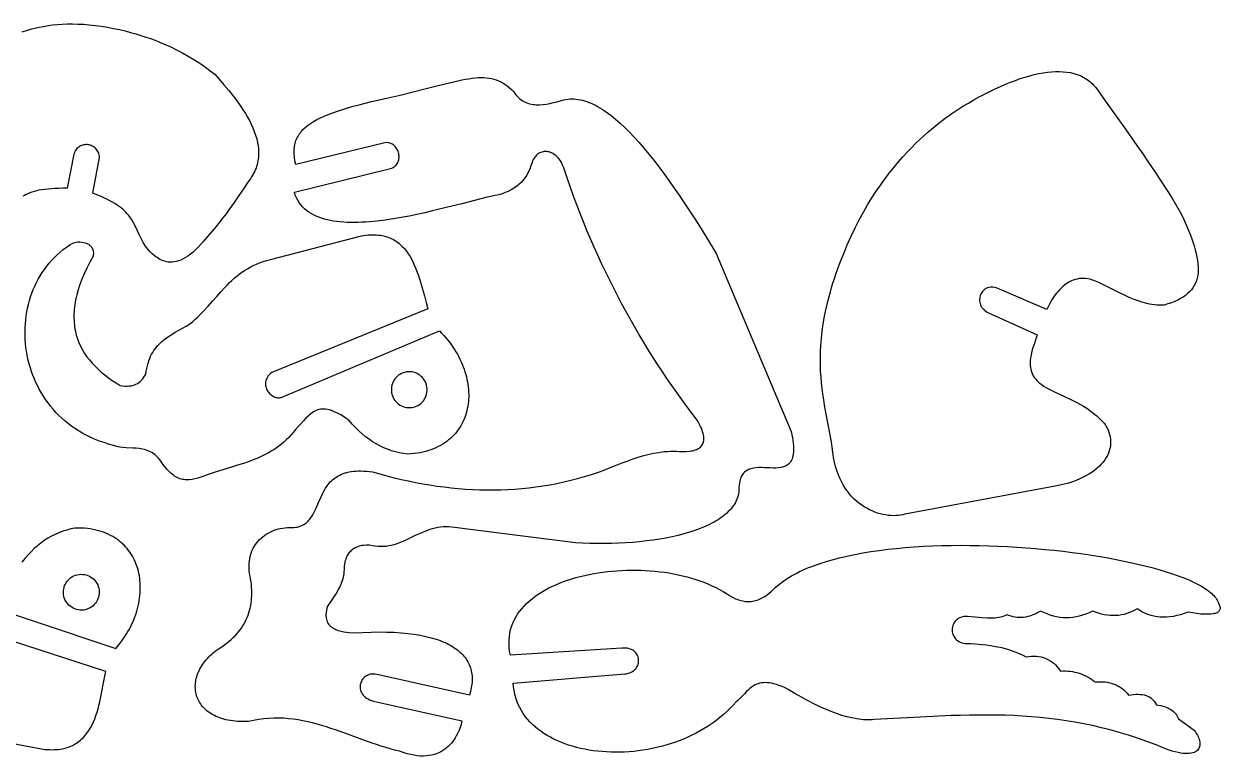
# Model space of a CAD drawing. Extents: x 0 to 1021, y 0 to 380.
# Drawn here: x 708.7 to 996.2, y 199.1 to 375 of the extents above; entities that cross this region are included whole.
import ezdxf

# ---------------------------------------------------------------- set-up
doc = ezdxf.new("R2010")
doc.units = 0
doc.layers.add('Layer_1', color=1, linetype='CONTINUOUS')

msp = doc.modelspace()

# ---------------------------------------------------------------- linework, layer by layer
at = {"layer": 'Layer_1'}
for points in [[(708.3, 373.12), (709.28, 373.43), (710.28, 373.73), (711.3, 373.99), (712.34, 374.23), (713.4, 374.44), (714.48, 374.62), (715.59, 374.77), (716.74, 374.89), (717.91, 374.97), (719.12, 375.02), (720.37, 375.03), (721.66, 375), (722.99, 374.93), (724.37, 374.82), (725.8, 374.67), (727.27, 374.48), (728.81, 374.24), (730.26, 373.96), (731.66, 373.65), (733.01, 373.33), (734.32, 372.99), (735.59, 372.64), (736.81, 372.27), (737.99, 371.88), (739.12, 371.49), (740.21, 371.09), (741.26, 370.68), (742.27, 370.26), (743.23, 369.84), (744.16, 369.41), (745.04, 368.99), (745.88, 368.56), (746.69, 368.14), (748.18, 367.3), (749.52, 366.49), (750.71, 365.72), (751.75, 365.01), (752.66, 364.36), (753.43, 363.79), (754.58, 362.94), (755.64, 361.74), (756.78, 360.43), (757.96, 359.03), (759.14, 357.54), (759.73, 356.76), (760.3, 355.97), (760.86, 355.16), (761.41, 354.34), (761.93, 353.51), (762.43, 352.66), (762.9, 351.8), (763.33, 350.94), (763.73, 350.06), (764.08, 349.18), (764.39, 348.3), (764.65, 347.41), (764.86, 346.52), (765.01, 345.63), (765.06, 345.19), (765.1, 344.74), (765.12, 344.3), (765.12, 343.86), (765.11, 343.42), (765.08, 342.97), (765.03, 342.53), (764.96, 342.1), (764.87, 341.66), (764.77, 341.23), (764.64, 340.79), (764.49, 340.36), (764.32, 339.94), (764.13, 339.51), (763.91, 339.09), (763.68, 338.67), (763.42, 338.25), (763.13, 337.84), (762.83, 337.43), (762.49, 337.02), (761.45, 335.41), (760.38, 333.79), (759.24, 332.11), (757.98, 330.34), (757.29, 329.41), (756.54, 328.44), (755.74, 327.42), (754.88, 326.36), (753.94, 325.23), (752.93, 324.05), (751.83, 322.8), (750.65, 321.49), (749.99, 320.81), (749.35, 320.21), (748.72, 319.69), (748.11, 319.24), (747.52, 318.86), (746.95, 318.54), (746.39, 318.28), (745.85, 318.08), (745.32, 317.93), (744.82, 317.83), (744.33, 317.78), (743.86, 317.78), (743.4, 317.81), (742.96, 317.88), (742.54, 317.98), (742.14, 318.11), (741.75, 318.27), (741.38, 318.45), (741.03, 318.65), (740.7, 318.86), (740.38, 319.09), (740.08, 319.32), (739.54, 319.81), (739.06, 320.28), (738.66, 320.72), (738.06, 321.39), (737.39, 322.53), (736.83, 323.59), (736.34, 324.58), (735.89, 325.5), (735.48, 326.37), (735.05, 327.19), (734.61, 327.97), (734.37, 328.35), (734.11, 328.71), (733.83, 329.08), (733.54, 329.43), (733.21, 329.78), (732.86, 330.13), (732.47, 330.48), (732.05, 330.82), (731.6, 331.16), (731.1, 331.51), (730.56, 331.85), (729.97, 332.2), (729.32, 332.54), (728.63, 332.9), (727.88, 333.25), (727.07, 333.62), (726.19, 333.99), (725.25, 334.36), (726.85, 342.9), (726.83, 343.24), (726.77, 343.55), (726.7, 343.85), (726.6, 344.13), (726.47, 344.39), (726.33, 344.63), (726.17, 344.86), (725.99, 345.06), (725.79, 345.25), (725.58, 345.42), (725.36, 345.56), (725.13, 345.69), (724.88, 345.8), (724.63, 345.88), (724.38, 345.95), (724.12, 345.99), (723.86, 346.02), (723.59, 346.02), (723.33, 346), (723.07, 345.96), (722.81, 345.9), (722.56, 345.82), (722.32, 345.71), (722.08, 345.58), (721.86, 345.43), (721.64, 345.26), (721.44, 345.06), (721.26, 344.84), (721.09, 344.59), (720.94, 344.32), (720.81, 344.03), (720.71, 343.71), (720.71, 343.71), (719.06, 335.52), (718.03, 335.52), (717.06, 335.51), (716.15, 335.47), (715.29, 335.42), (714.48, 335.35), (713.73, 335.26), (713.02, 335.16), (712.35, 335.04), (711.74, 334.9), (711.16, 334.75), (710.62, 334.59), (710.12, 334.42), (709.66, 334.23), (709.23, 334.03), (708.83, 333.82), (708.46, 333.6)], [(691.65, 238), (730.76, 224.93), (731.24, 225.5), (731.7, 226.07), (732.14, 226.64), (732.56, 227.23), (732.96, 227.82), (733.34, 228.42), (733.7, 229.02), (734.04, 229.62), (734.36, 230.23), (734.65, 230.84), (734.93, 231.46), (735.18, 232.08), (735.42, 232.69), (735.64, 233.31), (735.83, 233.93), (736, 234.55), (736.16, 235.17), (736.29, 235.79), (736.41, 236.41), (736.5, 237.02), (736.57, 237.64), (736.63, 238.25), (736.66, 238.85), (736.67, 239.45), (736.67, 240.05), (736.64, 240.64), (736.59, 241.23), (736.53, 241.8), (736.44, 242.38), (736.33, 242.94), (736.2, 243.5), (736.06, 244.05), (735.89, 244.58), (735.7, 245.11), (735.5, 245.63), (735.27, 246.14), (735.02, 246.64), (734.76, 247.12), (734.47, 247.6), (734.17, 248.06), (733.84, 248.51), (733.5, 248.94), (733.13, 249.36), (732.75, 249.76), (732.34, 250.15), (731.92, 250.52), (731.48, 250.88), (731.01, 251.22), (730.53, 251.54), (730.03, 251.84), (729.51, 252.12), (728.97, 252.39), (728.41, 252.63), (727.83, 252.86), (727.23, 253.06), (726.61, 253.25), (725.97, 253.41), (725.31, 253.54), (724.64, 253.66), (723.94, 253.75), (723.23, 253.82), (722.49, 253.86), (721.74, 253.88), (720.96, 253.87), (719.97, 253.67), (719, 253.41), (718.04, 253.11), (717.11, 252.76), (716.2, 252.36), (715.31, 251.91), (714.44, 251.41), (713.59, 250.86), (712.76, 250.27), (711.95, 249.63), (711.16, 248.93), (710.4, 248.19), (709.65, 247.4), (708.92, 246.56), (708.22, 245.67)], [(691.52, 204.79), (713.83, 200.7), (714.39, 200.66), (714.94, 200.63), (715.48, 200.62), (715.99, 200.63), (716.49, 200.66), (716.98, 200.7), (717.45, 200.76), (717.9, 200.84), (718.34, 200.93), (718.77, 201.04), (719.18, 201.16), (719.57, 201.3), (719.96, 201.45), (720.33, 201.62), (720.69, 201.8), (721.03, 202), (721.36, 202.2), (721.68, 202.42), (721.99, 202.65), (722.29, 202.9), (722.57, 203.15), (722.85, 203.42), (723.37, 203.98), (723.84, 204.58), (724.28, 205.22), (724.69, 205.89), (725.06, 206.59), (725.4, 207.32), (725.71, 208.07), (725.99, 208.84), (726.26, 209.64), (726.5, 210.44), (726.72, 211.26), (726.92, 212.09), (727.11, 212.92), (727.46, 214.59), (727.78, 216.25), (728.09, 217.87), (728.41, 219.43), (689.84, 231.87)]]:
    msp.add_lwpolyline(points, dxfattribs=at)
for points in [[(940.6, 305.61), (952.27, 300.29), (952.04, 299.56), (951.79, 298.8), (951.52, 298), (951.26, 297.18), (951.02, 296.35), (950.82, 295.5), (950.74, 295.07), (950.67, 294.65), (950.63, 294.22), (950.6, 293.79), (950.59, 293.36), (950.61, 292.94), (950.66, 292.52), (950.73, 292.1), (950.83, 291.69), (950.97, 291.28), (951.14, 290.87), (951.34, 290.48), (951.58, 290.08), (951.87, 289.7), (952.19, 289.33), (952.57, 288.96), (952.98, 288.6), (953.45, 288.26), (953.97, 287.92), (954.54, 287.6), (955.68, 287), (956.75, 286.47), (958.67, 285.56), (960.38, 284.78), (961.17, 284.4), (961.94, 284.01), (962.7, 283.6), (963.45, 283.16), (964.2, 282.67), (964.97, 282.13), (965.76, 281.51), (966.58, 280.82), (967.45, 280.02), (968.37, 279.12), (968.73, 278.59), (969.04, 278.05), (969.31, 277.5), (969.53, 276.94), (969.7, 276.38), (969.83, 275.82), (969.91, 275.25), (969.94, 274.69), (969.93, 274.12), (969.87, 273.56), (969.76, 273), (969.61, 272.44), (969.41, 271.89), (969.16, 271.34), (968.87, 270.8), (968.53, 270.27), (968.14, 269.75), (967.7, 269.24), (967.22, 268.75), (966.69, 268.26), (966.11, 267.79), (965.49, 267.34), (964.82, 266.9), (964.1, 266.48), (963.33, 266.08), (962.51, 265.7), (961.65, 265.34), (960.74, 265.01), (959.78, 264.69), (958.78, 264.41), (957.72, 264.15), (956.62, 263.91), (920.47, 257.21), (919.96, 257.08), (919.42, 256.97), (918.87, 256.9), (918.29, 256.86), (917.69, 256.85), (917.08, 256.87), (916.46, 256.93), (915.83, 257.02), (915.19, 257.14), (914.54, 257.3), (913.89, 257.49), (913.24, 257.72), (912.59, 257.99), (911.94, 258.29), (911.3, 258.63), (910.67, 259.01), (910.04, 259.43), (909.43, 259.88), (908.83, 260.38), (908.24, 260.92), (907.68, 261.5), (907.13, 262.12), (906.61, 262.79), (906.12, 263.5), (905.65, 264.25), (905.21, 265.05), (904.81, 265.9), (904.43, 266.79), (904.1, 267.72), (903.8, 268.71), (903.55, 269.74), (903.33, 270.82), (903.18, 272.09), (903, 273.35), (902.8, 274.6), (902.59, 275.84), (902.12, 278.34), (901.64, 280.85), (901.18, 283.41), (900.96, 284.72), (900.76, 286.04), (900.59, 287.39), (900.43, 288.77), (900.31, 290.18), (900.22, 291.62), (900.16, 293.1), (900.15, 294.62), (900.18, 296.19), (900.26, 297.8), (900.4, 299.45), (900.59, 301.17), (900.84, 302.94), (901.16, 304.76), (901.55, 306.66), (902.02, 308.61), (902.56, 310.64), (902.86, 311.68), (903.19, 312.73), (903.53, 313.81), (903.9, 314.91), (904.29, 316.02), (904.7, 317.16), (905.14, 318.32), (905.6, 319.49), (906.08, 320.69), (906.59, 321.91), (907.53, 323.99), (908.5, 326), (909.48, 327.92), (910.49, 329.77), (911.52, 331.53), (912.56, 333.23), (913.61, 334.85), (914.67, 336.39), (915.74, 337.87), (916.8, 339.27), (917.87, 340.61), (918.93, 341.88), (919.98, 343.08), (921.02, 344.22), (922.05, 345.29), (923.06, 346.31), (924.06, 347.26), (925.03, 348.15), (925.97, 348.99), (926.88, 349.77), (927.76, 350.49), (928.6, 351.17), (929.41, 351.79), (930.17, 352.35), (931.56, 353.34), (932.74, 354.15), (934.39, 355.24), (935.73, 356.02), (937.05, 356.78), (938.36, 357.49), (939.65, 358.18), (940.93, 358.82), (942.19, 359.43), (943.43, 360), (944.66, 360.53), (945.86, 361.02), (947.05, 361.47), (948.21, 361.88), (949.36, 362.24), (950.48, 362.57), (951.58, 362.85), (952.65, 363.09), (953.7, 363.28), (954.72, 363.43), (955.71, 363.53), (956.68, 363.59), (957.62, 363.59), (958.53, 363.55), (959.41, 363.46), (960.26, 363.33), (961.07, 363.14), (961.86, 362.9), (962.24, 362.76), (962.61, 362.6), (962.97, 362.44), (963.32, 362.26), (963.67, 362.07), (964, 361.86), (964.33, 361.64), (964.65, 361.41), (964.95, 361.16), (965.25, 360.9), (965.54, 360.63), (965.82, 360.34), (966.09, 360.04), (966.35, 359.72), (968.44, 356.78), (970.85, 353.43), (973.48, 349.76), (976.25, 345.85), (977.66, 343.82), (979.07, 341.76), (980.48, 339.67), (981.86, 337.57), (983.21, 335.46), (984.53, 333.36), (985.79, 331.28), (986.99, 329.22), (987.54, 328.02), (988.05, 326.87), (988.53, 325.76), (988.96, 324.68), (989.35, 323.64), (989.71, 322.64), (990.02, 321.68), (990.29, 320.75), (990.51, 319.86), (990.69, 319), (990.83, 318.17), (990.93, 317.38), (990.98, 316.62), (990.98, 315.9), (990.94, 315.2), (990.86, 314.54), (990.73, 313.9), (990.55, 313.29), (990.32, 312.72), (990.04, 312.17), (989.72, 311.64), (989.35, 311.14), (988.93, 310.67), (988.45, 310.23), (987.93, 309.8), (987.36, 309.4), (986.73, 309.03), (986.06, 308.67), (985.33, 308.34), (984.55, 308.03), (983.71, 307.74), (982.83, 307.46), (982.25, 307.43), (981.67, 307.42), (981.08, 307.45), (980.48, 307.51), (979.88, 307.59), (979.27, 307.71), (978.67, 307.84), (978.06, 308), (977.44, 308.18), (976.83, 308.38), (975.62, 308.83), (974.41, 309.32), (973.23, 309.85), (972.08, 310.4), (970.96, 310.95), (968.89, 312.01), (967.94, 312.48), (967.07, 312.89), (966.27, 313.23), (965.91, 313.37), (965.57, 313.48), (964.99, 313.65), (964.43, 313.77), (963.89, 313.84), (963.36, 313.87), (962.84, 313.86), (962.35, 313.81), (961.86, 313.72), (961.39, 313.6), (960.94, 313.45), (960.5, 313.27), (960.08, 313.06), (959.67, 312.83), (959.27, 312.57), (958.9, 312.29), (958.53, 312), (958.18, 311.69), (957.85, 311.36), (957.53, 311.03), (957.22, 310.68), (956.93, 310.33), (956.4, 309.61), (955.92, 308.89), (955.51, 308.19), (955.15, 307.53), (954.85, 306.92), (954.61, 306.38), (943.19, 311.27), (942.79, 311.46), (942.39, 311.61), (942.01, 311.71), (941.64, 311.77), (941.29, 311.78), (940.96, 311.76), (940.64, 311.7), (940.34, 311.61), (940.06, 311.49), (939.8, 311.34), (939.56, 311.16), (939.34, 310.96), (939.15, 310.74), (938.97, 310.5), (938.82, 310.24), (938.69, 309.96), (938.59, 309.68), (938.52, 309.38), (938.47, 309.08), (938.44, 308.78), (938.45, 308.47), (938.49, 308.16), (938.55, 307.85), (938.65, 307.55), (938.77, 307.26), (938.93, 306.97), (939.12, 306.7), (939.35, 306.45), (939.61, 306.2), (939.9, 305.98), (940.23, 305.78), (940.6, 305.61)], [(773.7, 334.56), (796.47, 340.17), (796.82, 340.27), (797.14, 340.39), (797.43, 340.54), (797.69, 340.71), (797.93, 340.9), (798.14, 341.11), (798.32, 341.34), (798.47, 341.58), (798.6, 341.83), (798.7, 342.1), (798.78, 342.37), (798.84, 342.65), (798.87, 342.93), (798.87, 343.22), (798.85, 343.5), (798.81, 343.79), (798.75, 344.07), (798.67, 344.35), (798.56, 344.61), (798.44, 344.87), (798.29, 345.12), (798.13, 345.35), (797.94, 345.57), (797.74, 345.77), (797.51, 345.95), (797.27, 346.11), (797.02, 346.24), (796.74, 346.35), (796.45, 346.43), (796.14, 346.48), (795.82, 346.5), (795.48, 346.49), (774.02, 341.27), (773.84, 342.15), (773.72, 343), (773.65, 343.8), (773.65, 344.57), (773.67, 344.94), (773.7, 345.31), (773.75, 345.66), (773.81, 346.01), (773.89, 346.35), (773.98, 346.68), (774.09, 347), (774.22, 347.32), (774.35, 347.63), (774.51, 347.93), (774.68, 348.23), (774.86, 348.52), (775.06, 348.81), (775.28, 349.09), (775.51, 349.36), (775.75, 349.63), (776.29, 350.14), (776.9, 350.64), (777.57, 351.12), (778.3, 351.58), (779.09, 352.03), (779.95, 352.46), (780.88, 352.88), (781.87, 353.29), (782.93, 353.69), (784.06, 354.08), (785.26, 354.47), (786.52, 354.85), (787.85, 355.23), (789.25, 355.6), (790.72, 355.98), (792.26, 356.36), (795.55, 357.12), (799.13, 357.91), (802.24, 358.69), (805.06, 359.42), (807.62, 360.07), (809.94, 360.65), (812.04, 361.15), (813.93, 361.56), (814.81, 361.73), (815.64, 361.87), (816.44, 361.98), (817.2, 362.07), (817.92, 362.12), (818.61, 362.15), (819.28, 362.14), (819.91, 362.1), (820.52, 362.03), (821.11, 361.93), (821.69, 361.79), (822.24, 361.61), (822.78, 361.39), (823.31, 361.14), (823.84, 360.85), (824.35, 360.51), (824.87, 360.13), (825.38, 359.72), (825.9, 359.25), (826.42, 358.75), (826.7, 358.34), (826.98, 357.98), (827.28, 357.64), (827.59, 357.33), (827.91, 357.05), (828.23, 356.8), (828.56, 356.58), (828.9, 356.38), (829.25, 356.21), (829.61, 356.06), (829.97, 355.93), (830.34, 355.83), (830.71, 355.75), (831.09, 355.68), (831.48, 355.64), (831.87, 355.61), (832.26, 355.61), (832.66, 355.61), (833.47, 355.67), (834.3, 355.78), (835.13, 355.93), (835.97, 356.12), (836.82, 356.33), (838.51, 356.81), (839, 356.9), (839.49, 356.96), (839.98, 356.99), (840.47, 357), (840.97, 356.99), (841.47, 356.94), (841.97, 356.88), (842.47, 356.78), (842.98, 356.67), (843.49, 356.53), (844, 356.36), (844.52, 356.17), (845.04, 355.96), (845.56, 355.72), (846.08, 355.47), (846.61, 355.18), (847.14, 354.88), (847.67, 354.55), (848.21, 354.21), (848.75, 353.84), (849.29, 353.44), (849.83, 353.03), (850.93, 352.14), (852.04, 351.17), (853.16, 350.12), (854.29, 348.99), (855.43, 347.79), (856.58, 346.51), (857.74, 345.16), (858.91, 343.74), (860.1, 342.25), (861.29, 340.7), (862.5, 339.08), (863.71, 337.4), (864.94, 335.67), (866.18, 333.87), (867.42, 332.02), (868.68, 330.11), (869.95, 328.15), (871.23, 326.15), (872.52, 324.09), (875.12, 319.85), (893.13, 277.07), (893.3, 276.29), (893.43, 275.56), (893.53, 274.88), (893.61, 274.24), (893.66, 273.64), (893.68, 273.08), (893.68, 272.56), (893.66, 272.08), (893.61, 271.64), (893.54, 271.23), (893.45, 270.86), (893.34, 270.52), (893.2, 270.2), (893.05, 269.92), (892.88, 269.67), (892.7, 269.44), (892.5, 269.24), (892.28, 269.07), (892.05, 268.91), (891.8, 268.78), (891.55, 268.67), (891.28, 268.57), (891, 268.49), (890.7, 268.43), (890.09, 268.35), (889.45, 268.31), (888.79, 268.3), (888.11, 268.32), (886.73, 268.38), (886.04, 268.4), (885.36, 268.4), (884.7, 268.37), (884.06, 268.29), (883.75, 268.22), (883.46, 268.15), (883.17, 268.06), (882.89, 267.95), (882.62, 267.82), (882.37, 267.66), (882.13, 267.49), (881.9, 267.29), (881.68, 267.07), (881.49, 266.82), (881.31, 266.54), (881.14, 266.24), (881, 265.9), (880.87, 265.53), (880.76, 265.13), (880.68, 264.69), (880.61, 264.21), (880.57, 263.7), (880.55, 263.15), (880.56, 262.56), (880.48, 262.12), (880.38, 261.69), (880.25, 261.26), (880.1, 260.85), (879.92, 260.44), (879.72, 260.04), (879.49, 259.65), (879.24, 259.27), (878.97, 258.89), (878.68, 258.53), (878.36, 258.17), (878.02, 257.82), (877.66, 257.48), (877.28, 257.14), (876.88, 256.82), (876.46, 256.5), (876.02, 256.19), (875.56, 255.88), (875.08, 255.59), (874.59, 255.3), (874.07, 255.02), (873.54, 254.75), (872.43, 254.23), (871.25, 253.75), (870.01, 253.29), (868.72, 252.87), (867.37, 252.48), (865.97, 252.11), (864.52, 251.78), (863.03, 251.48), (861.5, 251.21), (859.93, 250.98), (858.33, 250.77), (856.7, 250.59), (855.05, 250.44), (853.37, 250.33), (851.67, 250.24), (849.95, 250.19), (848.23, 250.16), (846.49, 250.16), (844.75, 250.2), (843.01, 250.26), (841.26, 250.35), (811.57, 254.12), (810.85, 254.18), (810.15, 254.19), (809.47, 254.17), (808.81, 254.1), (808.16, 254), (807.52, 253.87), (806.9, 253.71), (806.29, 253.52), (805.68, 253.32), (805.09, 253.09), (804.5, 252.84), (803.92, 252.59), (802.77, 252.05), (801.63, 251.5), (800.49, 250.96), (799.35, 250.47), (798.77, 250.24), (798.18, 250.04), (797.59, 249.86), (796.99, 249.7), (796.39, 249.57), (795.77, 249.48), (795.14, 249.42), (794.49, 249.41), (793.84, 249.43), (793.16, 249.5), (792.48, 249.62), (791.77, 249.79), (791.01, 249.77), (790.3, 249.71), (789.96, 249.65), (789.64, 249.58), (789.32, 249.51), (789.03, 249.41), (788.74, 249.31), (788.47, 249.19), (788.2, 249.05), (787.96, 248.91), (787.72, 248.75), (787.5, 248.58), (787.29, 248.39), (787.09, 248.2), (786.9, 247.99), (786.73, 247.76), (786.57, 247.52), (786.42, 247.27), (786.29, 247.01), (786.16, 246.73), (786.05, 246.45), (785.96, 246.14), (785.87, 245.83), (785.8, 245.5), (785.69, 244.8), (785.64, 244.05), (785.63, 243.25), (785.61, 242.89), (785.55, 242.5), (785.47, 242.1), (785.35, 241.67), (785.21, 241.23), (785.04, 240.77), (784.84, 240.29), (784.6, 239.79), (784.34, 239.28), (784.05, 238.74), (783.73, 238.19), (783.38, 237.61), (782.59, 236.41), (781.69, 235.13), (781.53, 234.59), (781.42, 234.08), (781.34, 233.61), (781.3, 233.16), (781.3, 232.75), (781.33, 232.36), (781.4, 231.99), (781.49, 231.66), (781.62, 231.35), (781.77, 231.06), (781.94, 230.8), (782.14, 230.55), (782.36, 230.33), (782.6, 230.13), (782.85, 229.95), (783.12, 229.78), (783.4, 229.63), (783.7, 229.5), (784, 229.38), (784.32, 229.27), (784.96, 229.1), (785.61, 228.97), (786.25, 228.86), (786.88, 228.79), (788, 228.68), (790.12, 228.8), (792.15, 228.88), (794.1, 228.91), (795.96, 228.89), (797.73, 228.82), (799.42, 228.71), (801.02, 228.56), (802.54, 228.36), (803.97, 228.12), (805.32, 227.84), (806.59, 227.53), (807.78, 227.17), (808.35, 226.98), (808.89, 226.78), (809.42, 226.57), (809.92, 226.35), (810.41, 226.12), (810.87, 225.88), (811.32, 225.64), (811.75, 225.39), (812.16, 225.12), (812.55, 224.86), (812.91, 224.58), (813.27, 224.29), (813.6, 224), (813.91, 223.7), (814.2, 223.39), (814.48, 223.08), (814.74, 222.76), (814.98, 222.43), (815.2, 222.1), (815.4, 221.75), (815.58, 221.41), (815.75, 221.05), (815.9, 220.69), (816.03, 220.32), (816.14, 219.95), (816.24, 219.57), (816.31, 219.19), (816.37, 218.8), (816.42, 218.4), (816.44, 218), (816.45, 217.6), (816.44, 217.19), (816.41, 216.77), (816.37, 216.35), (816.31, 215.93), (816.24, 215.5), (816.14, 215.07), (816.03, 214.63), (815.77, 213.74), (793.94, 218.6), (793.51, 218.71), (793.1, 218.78), (792.71, 218.8), (792.34, 218.79), (791.99, 218.73), (791.65, 218.65), (791.34, 218.53), (791.05, 218.39), (790.78, 218.22), (790.54, 218.02), (790.32, 217.8), (790.12, 217.57), (789.95, 217.31), (789.81, 217.04), (789.7, 216.76), (789.61, 216.47), (789.55, 216.17), (789.52, 215.86), (789.53, 215.55), (789.56, 215.24), (789.63, 214.93), (789.72, 214.63), (789.86, 214.33), (790.03, 214.04), (790.23, 213.76), (790.47, 213.49), (790.74, 213.25), (791.06, 213.01), (791.41, 212.8), (791.8, 212.61), (792.24, 212.45), (792.71, 212.31), (814, 207.56), (813.9, 207.12), (813.78, 206.67), (813.64, 206.22), (813.48, 205.76), (813.3, 205.3), (813.1, 204.83), (812.88, 204.37), (812.64, 203.92), (812.38, 203.47), (812.09, 203.03), (811.78, 202.61), (811.45, 202.19), (811.09, 201.79), (810.7, 201.41), (810.3, 201.05), (809.86, 200.72), (809.4, 200.41), (808.91, 200.12), (808.4, 199.87), (807.86, 199.64), (807.28, 199.46), (806.68, 199.3), (806.06, 199.19), (805.4, 199.11), (804.71, 199.08), (803.99, 199.1), (803.23, 199.16), (802.45, 199.28), (801.63, 199.44), (800.79, 199.66), (799.9, 199.93), (798.99, 200.27), (797.88, 200.54), (796.77, 200.83), (795.67, 201.15), (794.57, 201.49), (793.47, 201.85), (792.38, 202.22), (790.19, 203), (785.81, 204.6), (783.61, 205.37), (782.51, 205.74), (781.4, 206.1), (780.29, 206.44), (779.17, 206.76), (778.05, 207.05), (776.91, 207.32), (775.78, 207.56), (774.63, 207.77), (773.48, 207.94), (772.32, 208.07), (771.15, 208.16), (769.97, 208.21), (768.78, 208.2), (767.58, 208.15), (766.36, 208.05), (765.14, 207.89), (763.9, 207.67), (762.65, 207.38), (761.98, 207.36), (761.33, 207.36), (760.69, 207.38), (760.07, 207.41), (759.48, 207.46), (758.9, 207.53), (758.33, 207.61), (757.79, 207.71), (757.27, 207.83), (756.76, 207.96), (756.27, 208.1), (755.8, 208.26), (755.35, 208.43), (754.91, 208.61), (754.5, 208.81), (754.1, 209.02), (753.72, 209.24), (753.36, 209.47), (753.01, 209.72), (752.69, 209.97), (752.38, 210.24), (752.09, 210.51), (751.82, 210.8), (751.57, 211.09), (751.33, 211.39), (751.11, 211.7), (750.91, 212.01), (750.73, 212.34), (750.57, 212.67), (750.42, 213), (750.29, 213.35), (750.18, 213.7), (750.09, 214.05), (750.01, 214.41), (749.96, 214.77), (749.92, 215.13), (749.9, 215.5), (749.89, 215.87), (749.9, 216.25), (749.93, 216.62), (749.98, 217), (750.05, 217.38), (750.13, 217.76), (750.23, 218.14), (750.35, 218.52), (750.49, 218.9), (750.64, 219.27), (750.81, 219.65), (751, 220.02), (751.2, 220.4), (751.43, 220.77), (751.67, 221.13), (751.92, 221.49), (752.2, 221.85), (752.49, 222.21), (752.8, 222.56), (753.13, 222.9), (753.47, 223.24), (753.83, 223.57), (754.21, 223.9), (754.6, 224.21), (755.01, 224.52), (755.44, 224.83), (755.89, 225.12), (756.47, 225.5), (757.02, 225.89), (757.55, 226.29), (758.05, 226.7), (758.54, 227.12), (759, 227.55), (759.44, 227.99), (759.86, 228.44), (760.25, 228.9), (760.62, 229.38), (760.97, 229.86), (761.3, 230.35), (761.6, 230.85), (761.88, 231.36), (762.14, 231.89), (762.37, 232.42), (762.59, 232.96), (762.78, 233.52), (762.94, 234.08), (763.09, 234.66), (763.21, 235.24), (763.31, 235.84), (763.39, 236.44), (763.44, 237.06), (763.47, 237.68), (763.48, 238.32), (763.47, 238.97), (763.43, 239.62), (763.37, 240.29), (763.29, 240.97), (763.19, 241.66), (763.06, 242.35), (762.95, 242.99), (762.87, 243.61), (762.82, 244.22), (762.81, 244.82), (762.83, 245.4), (762.89, 245.97), (762.97, 246.52), (763.09, 247.06), (763.23, 247.58), (763.4, 248.08), (763.6, 248.57), (763.83, 249.04), (764.09, 249.49), (764.36, 249.93), (764.67, 250.34), (764.99, 250.74), (765.34, 251.11), (765.71, 251.47), (766.1, 251.8), (766.51, 252.12), (766.94, 252.41), (767.39, 252.67), (767.86, 252.92), (768.34, 253.14), (768.84, 253.34), (769.35, 253.51), (769.87, 253.66), (770.41, 253.79), (770.96, 253.88), (771.52, 253.96), (772.09, 254), (772.67, 254.02), (773.12, 254.01), (773.55, 254.02), (773.95, 254.06), (774.34, 254.12), (774.7, 254.2), (775.05, 254.3), (775.37, 254.42), (775.68, 254.56), (775.97, 254.72), (776.25, 254.89), (776.51, 255.08), (776.75, 255.29), (776.99, 255.51), (777.21, 255.74), (777.42, 255.99), (777.62, 256.25), (777.99, 256.8), (778.33, 257.39), (778.65, 258.02), (778.95, 258.67), (779.53, 260.02), (780.13, 261.41), (780.46, 262.09), (780.81, 262.77), (781.19, 263.43), (781.62, 264.06), (781.85, 264.36), (782.09, 264.66), (782.35, 264.95), (782.62, 265.22), (782.91, 265.49), (783.21, 265.74), (783.54, 265.98), (783.88, 266.21), (784.23, 266.42), (784.61, 266.62), (785.01, 266.8), (785.43, 266.97), (785.88, 267.12), (786.34, 267.25), (786.84, 267.36), (787.35, 267.45), (787.9, 267.52), (788.47, 267.57), (789.07, 267.59), (789.7, 267.6), (790.35, 267.58), (791.04, 267.53), (791.76, 267.46), (792.52, 267.36), (794.24, 266.87), (795.96, 266.41), (797.69, 265.98), (799.41, 265.57), (801.13, 265.2), (802.84, 264.85), (804.56, 264.53), (806.27, 264.24), (807.98, 263.98), (809.69, 263.76), (811.4, 263.56), (813.11, 263.4), (814.81, 263.26), (816.52, 263.16), (818.22, 263.1), (819.92, 263.06), (821.61, 263.06), (823.31, 263.09), (825, 263.16), (826.69, 263.26), (828.38, 263.4), (830.07, 263.57), (831.75, 263.78), (833.43, 264.02), (835.11, 264.3), (836.79, 264.62), (838.47, 264.97), (840.14, 265.37), (841.81, 265.8), (843.48, 266.27), (845.15, 266.78), (846.82, 267.32), (847.92, 267.73), (849.05, 268.16), (851.34, 269.07), (852.51, 269.53), (853.7, 269.99), (854.91, 270.42), (856.15, 270.83), (857.41, 271.21), (858.69, 271.55), (860.01, 271.84), (860.68, 271.96), (861.35, 272.07), (862.03, 272.16), (862.72, 272.24), (863.42, 272.29), (864.13, 272.33), (864.85, 272.34), (865.57, 272.34), (866.3, 272.31), (867.05, 272.25), (867.91, 272.28), (868.7, 272.35), (869.07, 272.4), (869.42, 272.47), (869.75, 272.55), (870.07, 272.65), (870.36, 272.76), (870.63, 272.88), (870.89, 273.02), (871.12, 273.17), (871.33, 273.34), (871.51, 273.52), (871.68, 273.72), (871.82, 273.93), (871.94, 274.16), (872.03, 274.41), (872.1, 274.67), (872.15, 274.95), (872.17, 275.25), (872.16, 275.57), (872.13, 275.9), (872.07, 276.25), (871.98, 276.62), (871.86, 277.01), (871.72, 277.42), (871.55, 277.85), (871.35, 278.3), (871.11, 278.77), (870.85, 279.26), (870.56, 279.77), (869.3, 281.41), (868.06, 283.07), (866.84, 284.74), (865.63, 286.43), (864.44, 288.13), (863.26, 289.85), (862.1, 291.58), (860.95, 293.33), (859.82, 295.09), (858.71, 296.87), (857.61, 298.66), (856.53, 300.47), (855.47, 302.29), (854.42, 304.13), (853.39, 305.99), (852.38, 307.86), (851.38, 309.75), (850.4, 311.65), (849.44, 313.57), (848.5, 315.5), (847.57, 317.45), (846.66, 319.42), (845.77, 321.4), (844.9, 323.4), (844.05, 325.41), (843.22, 327.44), (842.4, 329.48), (841.6, 331.55), (840.83, 333.62), (840.07, 335.72), (839.33, 337.83), (838.61, 339.95), (838.46, 340.44), (838.28, 340.89), (838.09, 341.32), (837.89, 341.72), (837.67, 342.09), (837.43, 342.43), (837.19, 342.75), (836.93, 343.03), (836.67, 343.29), (836.4, 343.52), (836.12, 343.72), (835.84, 343.9), (835.55, 344.04), (835.26, 344.16), (834.96, 344.25), (834.67, 344.32), (834.37, 344.36), (834.08, 344.37), (833.79, 344.35), (833.51, 344.31), (833.23, 344.24), (832.95, 344.14), (832.69, 344.02), (832.43, 343.87), (832.18, 343.69), (831.95, 343.49), (831.73, 343.26), (831.52, 343.01), (831.32, 342.73), (831.15, 342.42), (830.99, 342.09), (830.84, 341.74), (830.58, 340.91), (830.28, 340.14), (829.94, 339.41), (829.56, 338.72), (829.14, 338.08), (828.68, 337.49), (828.19, 336.93), (827.65, 336.42), (827.08, 335.96), (826.46, 335.53), (825.81, 335.14), (825.13, 334.79), (824.4, 334.48), (823.64, 334.21), (822.84, 333.97), (822, 333.77), (820.93, 333.55), (819.73, 333.28), (817.02, 332.61), (813.93, 331.82), (810.54, 330.96), (806.94, 330.08), (805.07, 329.65), (803.18, 329.24), (801.27, 328.85), (799.35, 328.48), (797.42, 328.16), (795.51, 327.87), (793.62, 327.64), (791.75, 327.46), (790.83, 327.39), (789.92, 327.35), (789.02, 327.31), (788.14, 327.3), (787.26, 327.3), (786.41, 327.33), (785.57, 327.37), (784.74, 327.44), (783.94, 327.53), (783.15, 327.64), (782.39, 327.77), (781.65, 327.94), (780.93, 328.12), (780.23, 328.33), (779.56, 328.57), (778.92, 328.84), (778.3, 329.14), (777.72, 329.47), (777.16, 329.82), (776.64, 330.21), (776.14, 330.63), (775.68, 331.09), (775.26, 331.58), (774.87, 332.1), (774.52, 332.66), (774.2, 333.25), (773.93, 333.89), (773.7, 334.56)], [(768.28, 291.27), (767.96, 290.99), (767.68, 290.7), (767.44, 290.42), (767.24, 290.13), (767.08, 289.84), (766.95, 289.55), (766.86, 289.26), (766.8, 288.97), (766.77, 288.69), (766.76, 288.41), (766.79, 288.14), (766.84, 287.87), (766.91, 287.61), (767.01, 287.35), (767.12, 287.11), (767.26, 286.87), (767.41, 286.65), (767.57, 286.44), (767.75, 286.24), (767.94, 286.05), (768.14, 285.88), (768.35, 285.73), (768.57, 285.59), (768.79, 285.47), (769.02, 285.37), (769.24, 285.29), (769.47, 285.23), (769.7, 285.2), (769.92, 285.18), (770.13, 285.19), (770.34, 285.22), (770.54, 285.28), (808.57, 301.24), (809.1, 300.71), (809.6, 300.18), (810.08, 299.63), (810.54, 299.08), (810.99, 298.52), (811.41, 297.96), (811.81, 297.38), (812.19, 296.81), (812.55, 296.22), (812.89, 295.63), (813.22, 295.04), (813.52, 294.45), (813.8, 293.85), (814.06, 293.24), (814.3, 292.64), (814.52, 292.03), (814.72, 291.43), (814.9, 290.82), (815.06, 290.21), (815.2, 289.61), (815.32, 289), (815.42, 288.4), (815.5, 287.8), (815.56, 287.2), (815.59, 286.6), (815.61, 286.01), (815.61, 285.43), (815.58, 284.84), (815.54, 284.27), (815.47, 283.7), (815.39, 283.13), (815.28, 282.57), (815.16, 282.02), (815.01, 281.48), (814.84, 280.95), (814.66, 280.42), (814.45, 279.91), (814.22, 279.41), (813.97, 278.91), (813.7, 278.43), (813.41, 277.96), (813.1, 277.5), (812.76, 277.06), (812.41, 276.63), (812.04, 276.21), (811.64, 275.81), (811.23, 275.42), (810.79, 275.05), (810.33, 274.69), (809.85, 274.35), (809.36, 274.03), (808.84, 273.72), (808.3, 273.44), (807.73, 273.17), (807.15, 272.92), (806.55, 272.69), (805.92, 272.49), (805.28, 272.3), (804.61, 272.13), (803.93, 271.99), (803.22, 271.87), (802.49, 271.77), (801.74, 271.7), (800.97, 271.65), (799.96, 271.78), (798.97, 271.96), (798, 272.19), (797.04, 272.47), (796.1, 272.8), (795.18, 273.18), (794.28, 273.61), (793.39, 274.09), (792.52, 274.63), (791.66, 275.21), (790.82, 275.84), (790, 276.52), (789.2, 277.26), (788.41, 278.04), (787.64, 278.87), (786.89, 279.75), (786.18, 280.24), (785.51, 280.68), (784.87, 281.06), (784.26, 281.39), (783.69, 281.68), (783.14, 281.91), (782.62, 282.11), (782.13, 282.26), (781.66, 282.37), (781.21, 282.44), (780.79, 282.47), (780.39, 282.47), (780, 282.43), (779.63, 282.36), (779.27, 282.26), (778.93, 282.13), (778.6, 281.98), (778.28, 281.8), (777.97, 281.59), (777.66, 281.36), (777.36, 281.12), (777.07, 280.85), (776.48, 280.27), (775.89, 279.64), (775.28, 278.96), (774.65, 278.26), (773.97, 277.56), (773.44, 276.88), (772.89, 276.24), (772.34, 275.64), (771.77, 275.07), (771.19, 274.54), (770.6, 274.04), (770.01, 273.57), (769.4, 273.12), (768.78, 272.71), (768.16, 272.32), (767.52, 271.95), (766.88, 271.6), (766.23, 271.28), (765.57, 270.97), (764.9, 270.68), (764.23, 270.4), (762.86, 269.89), (761.47, 269.41), (760.05, 268.97), (758.62, 268.53), (755.69, 267.65), (754.21, 267.17), (752.72, 266.65), (751.96, 266.35), (751.22, 266.08), (750.5, 265.86), (749.8, 265.67), (749.11, 265.54), (748.44, 265.46), (748.11, 265.45), (747.78, 265.45), (747.46, 265.47), (747.13, 265.51), (746.81, 265.57), (746.49, 265.65), (746.18, 265.74), (745.86, 265.86), (745.55, 266), (745.23, 266.17), (744.92, 266.36), (744.61, 266.57), (744.3, 266.8), (743.99, 267.07), (743.68, 267.36), (743.37, 267.68), (743.06, 268.02), (742.74, 268.4), (742.43, 268.8), (742.12, 269.24), (741.8, 269.73), (741.48, 270.17), (741.15, 270.57), (740.82, 270.93), (740.47, 271.26), (740.13, 271.55), (739.77, 271.8), (739.41, 272.03), (739.05, 272.22), (738.68, 272.39), (738.31, 272.54), (737.94, 272.66), (737.56, 272.76), (737.18, 272.85), (736.41, 272.97), (735.63, 273.05), (734.84, 273.1), (733.28, 273.18), (732.5, 273.24), (731.72, 273.35), (731.34, 273.42), (730.96, 273.51), (730.58, 273.62), (730.21, 273.75), (729.06, 274.06), (727.95, 274.4), (726.87, 274.78), (725.82, 275.19), (724.81, 275.63), (723.82, 276.11), (722.87, 276.62), (721.95, 277.16), (721.06, 277.72), (720.2, 278.32), (719.38, 278.94), (718.58, 279.59), (717.82, 280.27), (717.09, 280.96), (716.39, 281.68), (715.72, 282.43), (715.08, 283.19), (714.48, 283.97), (713.9, 284.77), (713.36, 285.59), (712.85, 286.42), (712.37, 287.27), (711.92, 288.14), (711.51, 289.01), (711.12, 289.9), (710.77, 290.8), (710.45, 291.71), (710.16, 292.63), (709.9, 293.55), (709.67, 294.49), (709.48, 295.42), (709.31, 296.37), (709.18, 297.31), (709.08, 298.26), (709.01, 299.21), (708.97, 300.16), (708.96, 301.11), (708.99, 302.05), (709.04, 303), (709.13, 303.93), (709.24, 304.87), (709.39, 305.8), (709.57, 306.72), (709.79, 307.63), (710.03, 308.53), (710.3, 309.42), (710.61, 310.3), (710.94, 311.17), (711.31, 312.02), (711.71, 312.86), (712.14, 313.69), (712.6, 314.49), (713.1, 315.28), (713.62, 316.05), (714.18, 316.8), (714.76, 317.52), (715.38, 318.23), (716.03, 318.91), (716.71, 319.57), (717.42, 320.2), (718.16, 320.8), (718.93, 321.38), (719.74, 321.93), (720.57, 322.45), (720.9, 322.54), (721.28, 322.6), (721.68, 322.63), (722.1, 322.63), (722.53, 322.6), (722.96, 322.53), (723.39, 322.42), (723.8, 322.27), (724.18, 322.07), (724.36, 321.95), (724.52, 321.82), (724.68, 321.68), (724.82, 321.53), (724.95, 321.36), (725.07, 321.18), (725.17, 320.98), (725.25, 320.77), (725.31, 320.55), (725.36, 320.31), (725.38, 320.05), (725.38, 319.78), (725.36, 319.5), (725.32, 319.2), (724.53, 317.77), (723.82, 316.37), (723.19, 315.01), (722.63, 313.69), (722.15, 312.4), (721.74, 311.14), (721.4, 309.92), (721.26, 309.32), (721.13, 308.73), (721.02, 308.14), (720.93, 307.56), (720.85, 307), (720.79, 306.43), (720.75, 305.88), (720.72, 305.33), (720.71, 304.8), (720.71, 304.26), (720.73, 303.74), (720.77, 303.22), (720.82, 302.71), (720.88, 302.21), (720.96, 301.72), (721.06, 301.23), (721.17, 300.74), (721.29, 300.27), (721.43, 299.8), (721.58, 299.34), (721.75, 298.88), (721.93, 298.43), (722.33, 297.55), (722.78, 296.7), (723.28, 295.86), (723.84, 295.06), (724.44, 294.27), (725.09, 293.51), (725.78, 292.77), (726.52, 292.05), (727.3, 291.35), (728.13, 290.67), (728.99, 290), (729.89, 289.36), (730.83, 288.74), (731.8, 288.13), (732.42, 288.06), (732.99, 288.01), (733.51, 288), (734, 288.02), (734.46, 288.07), (734.88, 288.15), (735.27, 288.27), (735.63, 288.42), (735.98, 288.6), (736.3, 288.82), (736.61, 289.07), (736.9, 289.36), (737.18, 289.68), (737.45, 290.04), (737.72, 290.44), (737.99, 290.87), (738.09, 291.59), (738.22, 292.26), (738.37, 292.9), (738.53, 293.51), (738.72, 294.09), (738.93, 294.63), (739.15, 295.15), (739.4, 295.64), (739.65, 296.1), (739.93, 296.54), (740.22, 296.95), (740.53, 297.35), (740.85, 297.72), (741.18, 298.07), (741.52, 298.41), (741.88, 298.73), (742.25, 299.04), (742.63, 299.34), (743.41, 299.9), (744.22, 300.42), (745.07, 300.93), (746.8, 301.92), (747.69, 302.43), (748.57, 302.97), (749.18, 303.46), (749.77, 303.97), (750.35, 304.48), (750.9, 305.02), (751.45, 305.56), (751.98, 306.11), (753.02, 307.24), (754.03, 308.38), (755.04, 309.53), (756.05, 310.67), (757.08, 311.78), (757.61, 312.33), (758.15, 312.87), (758.7, 313.39), (759.27, 313.9), (759.86, 314.4), (760.46, 314.88), (761.08, 315.34), (761.73, 315.78), (762.4, 316.2), (763.1, 316.59), (763.82, 316.97), (764.58, 317.31), (765.36, 317.63), (766.18, 317.91), (767.04, 318.17), (767.93, 318.39), (789.88, 324.14), (790.44, 324.22), (790.98, 324.29), (791.51, 324.34), (792.03, 324.37), (792.53, 324.38), (793.02, 324.37), (793.49, 324.35), (793.95, 324.3), (794.39, 324.24), (794.83, 324.17), (795.25, 324.07), (795.65, 323.97), (796.05, 323.84), (796.43, 323.7), (796.8, 323.55), (797.16, 323.38), (797.5, 323.2), (797.84, 323.01), (798.16, 322.8), (798.48, 322.58), (798.78, 322.35), (799.07, 322.1), (799.63, 321.58), (800.15, 321.02), (800.64, 320.41), (801.09, 319.78), (801.51, 319.1), (801.91, 318.4), (802.27, 317.68), (802.62, 316.92), (802.94, 316.15), (803.24, 315.37), (803.52, 314.57), (803.79, 313.76), (804.04, 312.94), (804.51, 311.3), (804.95, 309.67), (805.38, 308.08), (805.81, 306.54), (768.28, 291.27)], [(801.13, 282.83), (801.57, 282.83), (802.01, 282.87), (802.42, 282.96), (802.82, 283.09), (803.21, 283.25), (803.57, 283.45), (803.92, 283.68), (804.23, 283.95), (804.53, 284.24), (804.79, 284.56), (805.02, 284.9), (805.22, 285.27), (805.38, 285.66), (805.51, 286.07), (805.59, 286.49), (805.64, 286.93), (805.63, 287.37), (805.59, 287.8), (805.5, 288.22), (805.38, 288.62), (805.21, 289.01), (805.01, 289.37), (804.78, 289.71), (804.52, 290.03), (804.22, 290.32), (803.9, 290.59), (803.56, 290.82), (803.19, 291.02), (802.8, 291.18), (802.39, 291.31), (801.97, 291.39), (801.53, 291.43), (801.09, 291.43), (800.66, 291.39), (800.24, 291.3), (799.84, 291.17), (799.46, 291.01), (799.09, 290.81), (798.75, 290.58), (798.43, 290.31), (798.14, 290.02), (797.88, 289.7), (797.64, 289.36), (797.45, 288.99), (797.28, 288.6), (797.16, 288.19), (797.07, 287.77), (797.03, 287.33), (797.03, 286.89), (797.08, 286.46), (797.16, 286.04), (797.29, 285.64), (797.45, 285.25), (797.65, 284.89), (797.89, 284.55), (798.15, 284.23), (798.44, 283.94), (798.76, 283.67), (799.11, 283.44), (799.47, 283.24), (799.86, 283.08), (800.27, 282.95), (800.7, 282.87), (801.13, 282.83)], [(826.32, 216.61), (853.11, 218.81), (853.55, 218.88), (853.96, 218.98), (854.34, 219.1), (854.69, 219.25), (855, 219.43), (855.28, 219.63), (855.54, 219.85), (855.76, 220.08), (855.95, 220.34), (856.11, 220.6), (856.24, 220.87), (856.34, 221.16), (856.42, 221.44), (856.46, 221.74), (856.47, 222.03), (856.46, 222.32), (856.41, 222.61), (856.34, 222.89), (856.24, 223.17), (856.11, 223.43), (855.95, 223.69), (855.76, 223.92), (855.55, 224.14), (855.31, 224.35), (855.04, 224.53), (854.74, 224.68), (854.42, 224.81), (854.07, 224.91), (853.69, 224.98), (853.29, 225.02), (852.86, 225.02), (852.4, 224.99), (825.63, 223.35), (825.46, 224.29), (825.36, 225.2), (825.31, 226.09), (825.33, 226.96), (825.4, 227.81), (825.52, 228.64), (825.7, 229.44), (825.94, 230.23), (826.22, 230.99), (826.55, 231.74), (826.94, 232.46), (827.37, 233.16), (827.84, 233.83), (828.36, 234.49), (828.92, 235.12), (829.52, 235.74), (830.16, 236.33), (830.84, 236.9), (831.55, 237.44), (832.3, 237.97), (833.09, 238.47), (833.9, 238.95), (834.75, 239.41), (835.63, 239.84), (836.53, 240.25), (837.46, 240.64), (838.41, 241.01), (839.39, 241.36), (840.39, 241.68), (841.41, 241.98), (842.44, 242.25), (843.5, 242.51), (844.57, 242.74), (845.66, 242.95), (846.75, 243.13), (847.86, 243.29), (848.98, 243.43), (850.11, 243.54), (851.25, 243.63), (852.39, 243.7), (853.53, 243.75), (854.68, 243.77), (855.83, 243.76), (856.97, 243.74), (858.12, 243.69), (859.26, 243.61), (860.4, 243.52), (861.53, 243.39), (862.65, 243.25), (863.77, 243.08), (864.87, 242.88), (865.96, 242.66), (867.04, 242.42), (868.11, 242.15), (869.15, 241.86), (870.18, 241.54), (871.19, 241.2), (872.18, 240.84), (873.14, 240.45), (874.08, 240.03), (875, 239.59), (875.89, 239.13), (876.75, 238.64), (877.58, 238.12), (878.31, 237.65), (879.03, 237.24), (879.74, 236.91), (880.09, 236.76), (880.45, 236.64), (880.8, 236.53), (881.15, 236.44), (881.49, 236.36), (881.84, 236.3), (882.18, 236.26), (882.53, 236.23), (882.87, 236.23), (883.21, 236.24), (883.54, 236.26), (883.88, 236.3), (884.21, 236.36), (884.54, 236.44), (884.88, 236.53), (885.2, 236.64), (885.53, 236.77), (885.86, 236.92), (886.18, 237.08), (886.5, 237.26), (886.82, 237.45), (887.14, 237.66), (887.77, 238.14), (888.4, 238.68), (888.84, 239.13), (889.3, 239.57), (889.79, 240), (890.3, 240.42), (890.83, 240.83), (891.39, 241.23), (891.97, 241.62), (892.57, 242), (893.19, 242.37), (893.83, 242.72), (894.49, 243.07), (895.17, 243.41), (895.87, 243.74), (896.59, 244.06), (897.33, 244.37), (898.08, 244.67), (899.65, 245.24), (901.28, 245.77), (902.98, 246.27), (904.74, 246.73), (906.55, 247.16), (908.42, 247.55), (910.34, 247.9), (912.31, 248.23), (914.32, 248.52), (916.37, 248.77), (918.46, 249), (920.58, 249.19), (922.73, 249.36), (924.91, 249.49), (927.11, 249.59), (929.33, 249.67), (931.57, 249.71), (933.82, 249.73), (936.08, 249.72), (938.35, 249.69), (940.62, 249.63), (942.89, 249.54), (945.16, 249.43), (947.42, 249.3), (949.67, 249.14), (951.91, 248.96), (954.13, 248.76), (956.33, 248.53), (958.5, 248.29), (960.65, 248.02), (962.77, 247.74), (964.85, 247.43), (966.9, 247.11), (968.9, 246.77), (970.86, 246.41), (972.77, 246.03), (974.64, 245.64), (976.44, 245.23), (978.19, 244.81), (979.88, 244.37), (981.51, 243.92), (983.06, 243.46), (984.55, 242.98), (985.96, 242.49), (987.29, 242), (988.54, 241.48), (989.71, 240.96), (990.79, 240.43), (991.77, 239.9), (992.67, 239.35), (993.08, 239.07), (993.46, 238.79), (993.82, 238.51), (994.15, 238.23), (994.46, 237.95), (994.74, 237.66), (994.99, 237.38), (995.22, 237.09), (995.41, 236.8), (995.58, 236.51), (995.72, 236.22), (995.83, 235.92), (995.96, 235.68), (996.06, 235.45), (996.14, 235.23), (996.2, 235.02), (996.24, 234.82), (996.25, 234.63), (996.24, 234.46), (996.2, 234.29), (996.14, 234.14), (996.06, 234), (995.96, 233.87), (995.83, 233.74), (995.68, 233.64), (995.51, 233.54), (995.32, 233.45), (995.1, 233.37), (994.86, 233.31), (994.59, 233.25), (994, 233.18), (993.31, 233.15), (992.53, 233.16), (991.66, 233.22), (990.69, 233.32), (989.64, 233.47), (988.49, 233.66), (987.59, 233.34), (986.72, 233.06), (985.86, 232.84), (985.02, 232.66), (984.2, 232.54), (983.4, 232.46), (982.61, 232.44), (981.84, 232.46), (981.09, 232.54), (980.36, 232.67), (979.65, 232.85), (978.95, 233.07), (978.28, 233.35), (977.62, 233.68), (976.98, 234.06), (976.35, 234.48), (975.73, 234.13), (975.1, 233.82), (974.47, 233.55), (973.83, 233.33), (973.18, 233.14), (972.52, 233), (971.85, 232.9), (971.18, 232.85), (970.5, 232.83), (969.82, 232.86), (969.12, 232.93), (968.42, 233.05), (967.71, 233.2), (966.99, 233.4), (966.27, 233.64), (965.54, 233.92), (964.75, 233.54), (963.97, 233.22), (963.18, 232.94), (962.4, 232.71), (961.62, 232.54), (960.84, 232.41), (960.06, 232.34), (959.29, 232.31), (958.51, 232.34), (957.73, 232.42), (956.96, 232.54), (956.19, 232.72), (955.42, 232.95), (954.65, 233.23), (953.88, 233.56), (953.11, 233.94), (952.6, 233.63), (952.08, 233.36), (951.57, 233.12), (951.06, 232.91), (950.55, 232.73), (950.04, 232.59), (949.53, 232.49), (949.02, 232.41), (948.52, 232.38), (948.01, 232.37), (947.5, 232.4), (947, 232.46), (946.49, 232.56), (945.99, 232.69), (945.49, 232.85), (944.99, 233.05), (944.64, 232.87), (944.27, 232.71), (943.89, 232.57), (943.48, 232.46), (943.05, 232.37), (942.58, 232.3), (942.09, 232.26), (941.55, 232.23), (940.98, 232.22), (940.36, 232.23), (938.97, 232.31), (937.37, 232.44), (935.52, 232.64), (935.08, 232.64), (934.67, 232.6), (934.29, 232.53), (933.94, 232.42), (933.61, 232.29), (933.31, 232.13), (933.04, 231.94), (932.79, 231.73), (932.57, 231.5), (932.38, 231.25), (932.22, 230.99), (932.09, 230.71), (931.98, 230.42), (931.9, 230.13), (931.85, 229.83), (931.83, 229.52), (931.83, 229.22), (931.87, 228.91), (931.93, 228.61), (932.02, 228.32), (932.14, 228.03), (932.29, 227.76), (932.47, 227.49), (932.67, 227.25), (932.91, 227.02), (933.17, 226.81), (933.47, 226.63), (933.79, 226.47), (934.14, 226.33), (934.53, 226.23), (934.94, 226.16), (935.38, 226.13), (936.34, 226.1), (937.29, 226.05), (938.23, 225.99), (939.16, 225.9), (940.08, 225.79), (940.99, 225.67), (941.89, 225.52), (942.79, 225.34), (943.67, 225.14), (944.55, 224.92), (945.41, 224.66), (946.27, 224.38), (947.12, 224.07), (947.96, 223.73), (948.79, 223.36), (949.62, 222.95), (950.27, 223.05), (950.9, 223.1), (951.52, 223.12), (952.12, 223.09), (952.7, 223.02), (953.26, 222.91), (953.81, 222.76), (954.33, 222.57), (954.84, 222.33), (955.33, 222.06), (955.81, 221.74), (956.26, 221.38), (956.7, 220.97), (957.12, 220.53), (957.52, 220.04), (957.91, 219.51), (958.5, 219.54), (959.07, 219.54), (959.64, 219.51), (960.2, 219.46), (960.75, 219.39), (961.3, 219.28), (961.83, 219.16), (962.35, 219.01), (962.87, 218.83), (963.37, 218.63), (963.87, 218.4), (964.36, 218.15), (964.84, 217.87), (965.31, 217.57), (965.77, 217.24), (966.22, 216.89), (966.86, 216.94), (967.47, 216.96), (968.07, 216.95), (968.65, 216.9), (969.22, 216.82), (969.76, 216.71), (970.29, 216.56), (970.8, 216.38), (971.29, 216.17), (971.77, 215.92), (972.23, 215.64), (972.67, 215.32), (973.09, 214.98), (973.49, 214.6), (973.88, 214.18), (974.25, 213.73), (974.87, 213.84), (975.45, 213.91), (976.02, 213.95), (976.55, 213.95), (977.06, 213.92), (977.55, 213.86), (978, 213.77), (978.44, 213.64), (978.84, 213.48), (979.22, 213.28), (979.57, 213.05), (979.9, 212.79), (980.2, 212.5), (980.48, 212.17), (980.73, 211.81), (980.95, 211.42), (981.48, 211.33), (981.98, 211.23), (982.45, 211.1), (982.9, 210.97), (983.32, 210.81), (983.72, 210.65), (984.09, 210.46), (984.43, 210.26), (984.75, 210.04), (985.05, 209.8), (985.32, 209.55), (985.56, 209.29), (985.78, 209), (985.97, 208.7), (986.13, 208.39), (986.27, 208.05), (989.99, 205.27), (990.22, 204.98), (990.43, 204.68), (990.63, 204.38), (990.8, 204.07), (990.96, 203.76), (991.09, 203.44), (991.2, 203.13), (991.28, 202.82), (991.35, 202.52), (991.38, 202.22), (991.39, 201.93), (991.36, 201.65), (991.31, 201.38), (991.23, 201.12), (991.11, 200.88), (990.96, 200.65), (990.78, 200.45), (990.56, 200.26), (990.31, 200.1), (990.02, 199.96), (989.68, 199.85), (989.31, 199.76), (988.9, 199.71), (988.44, 199.68), (987.94, 199.69), (987.4, 199.73), (986.81, 199.81), (986.17, 199.93), (985.49, 200.09), (984.76, 200.3), (983.97, 200.54), (983.14, 200.83), (980.86, 201.75), (978.62, 202.59), (976.4, 203.37), (974.2, 204.09), (972.02, 204.76), (969.86, 205.36), (967.71, 205.9), (965.58, 206.4), (963.46, 206.84), (961.35, 207.23), (959.25, 207.58), (957.15, 207.88), (955.06, 208.14), (952.97, 208.36), (950.87, 208.54), (948.78, 208.69), (946.68, 208.8), (944.57, 208.88), (942.45, 208.92), (940.32, 208.95), (938.17, 208.94), (936.01, 208.92), (933.84, 208.87), (931.64, 208.8), (927.17, 208.62), (922.6, 208.39), (913.07, 207.86), (912.58, 207.82), (912.09, 207.8), (911.58, 207.79), (911.06, 207.8), (910.53, 207.83), (910, 207.88), (909.45, 207.94), (908.89, 208.02), (907.74, 208.24), (906.55, 208.52), (905.32, 208.87), (904.06, 209.28), (902.75, 209.77), (901.4, 210.32), (900, 210.95), (898.57, 211.64), (897.1, 212.4), (895.59, 213.23), (894.03, 214.12), (892.44, 215.09), (891.68, 215.46), (890.95, 215.78), (890.27, 216.05), (889.62, 216.27), (889, 216.44), (888.42, 216.57), (887.88, 216.66), (887.36, 216.71), (886.87, 216.73), (886.41, 216.71), (885.97, 216.66), (885.56, 216.57), (885.17, 216.46), (884.8, 216.33), (884.45, 216.17), (884.12, 215.99), (883.81, 215.79), (883.51, 215.58), (883.22, 215.35), (882.94, 215.11), (882.42, 214.61), (881.92, 214.08), (881.44, 213.55), (880.96, 213.04), (880.46, 212.56), (880.21, 212.34), (879.95, 212.14), (879.2, 211.3), (878.42, 210.49), (877.62, 209.71), (876.78, 208.97), (875.92, 208.25), (875.04, 207.57), (874.13, 206.91), (873.2, 206.29), (872.25, 205.69), (871.28, 205.13), (870.29, 204.6), (869.29, 204.09), (868.27, 203.62), (867.23, 203.17), (866.18, 202.76), (865.12, 202.37), (864.05, 202.02), (862.98, 201.69), (861.89, 201.4), (860.8, 201.13), (859.7, 200.89), (858.6, 200.68), (857.5, 200.5), (856.39, 200.35), (855.29, 200.22), (854.18, 200.13), (853.08, 200.06), (851.99, 200.02), (850.9, 200.01), (849.81, 200.03), (848.74, 200.08), (847.67, 200.15), (846.61, 200.25), (845.57, 200.38), (844.54, 200.54), (843.52, 200.72), (842.52, 200.93), (841.54, 201.17), (840.58, 201.44), (839.63, 201.73), (838.71, 202.05), (837.81, 202.4), (836.93, 202.77), (836.08, 203.17), (835.25, 203.6), (834.46, 204.05), (833.69, 204.53), (832.95, 205.04), (832.24, 205.57), (831.57, 206.12), (830.93, 206.71), (830.32, 207.32), (829.76, 207.95), (829.23, 208.61), (828.74, 209.3), (828.29, 210.01), (827.88, 210.75), (827.52, 211.51), (827.2, 212.3), (826.92, 213.11), (826.7, 213.95), (826.52, 214.81), (826.39, 215.7), (826.32, 216.61)], [(721.97, 242.74), (722.41, 242.77), (722.84, 242.75), (723.26, 242.7), (723.67, 242.6), (724.07, 242.47), (724.45, 242.3), (724.8, 242.09), (725.14, 241.85), (725.46, 241.58), (725.74, 241.28), (726, 240.96), (726.22, 240.6), (726.42, 240.23), (726.57, 239.83), (726.69, 239.41), (726.76, 238.98), (726.79, 238.54), (726.78, 238.11), (726.72, 237.69), (726.63, 237.27), (726.49, 236.88), (726.32, 236.5), (726.12, 236.14), (725.88, 235.8), (725.61, 235.49), (725.31, 235.2), (724.98, 234.95), (724.63, 234.72), (724.25, 234.53), (723.86, 234.38), (723.44, 234.26), (723.01, 234.18), (722.57, 234.15), (722.13, 234.17), (721.71, 234.22), (721.3, 234.32), (720.91, 234.45), (720.53, 234.62), (720.17, 234.83), (719.83, 235.07), (719.52, 235.34), (719.23, 235.64), (718.97, 235.96), (718.75, 236.32), (718.56, 236.69), (718.4, 237.09), (718.29, 237.51), (718.21, 237.94), (718.18, 238.38), (718.19, 238.81), (718.25, 239.23), (718.34, 239.64), (718.48, 240.04), (718.65, 240.42), (718.86, 240.78), (719.1, 241.12), (719.37, 241.43), (719.66, 241.71), (719.99, 241.97), (720.34, 242.2), (720.72, 242.39), (721.12, 242.54), (721.53, 242.66), (721.97, 242.74)]]:
    msp.add_lwpolyline(points, close=True, dxfattribs=at)

doc.saveas('drawing.dxf')
